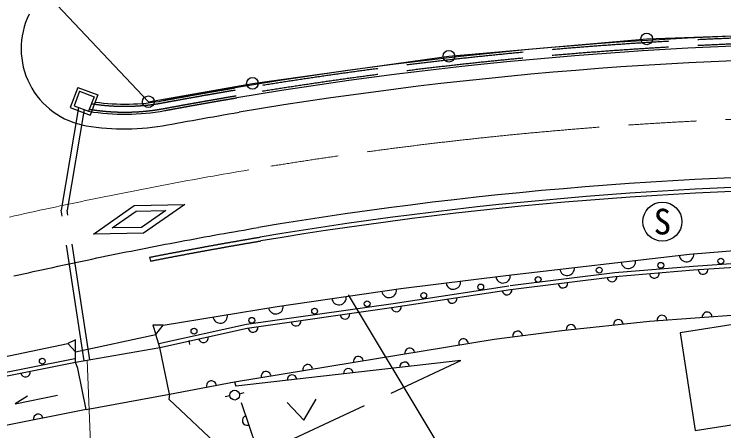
# Model space of a CAD drawing. Units: millimetres, scale not verified. Extents: x -997654 to 1989346, y -2661353 to 380000.
# Drawn here: x 218930 to 255376, y 299832 to 321216 of the extents above; entities that cross this region are included whole.
import ezdxf
from ezdxf.enums import TextEntityAlignment as Align

# ---------------------------------------------------------------- set-up
doc = ezdxf.new("R2010")
doc.units = ezdxf.units.MM
doc.header["$LTSCALE"] = 1000
doc.linetypes.add('CHAIN', pattern=[18.5, 12, -1.5, 3.5, -1.5])
doc.linetypes.add('DASHED', pattern=[7.5, 6, -1.5])
for name, color, linetype, lineweight in [('M-BGD', 7, 'Continuous', 25), ('M-BGD-EXST', 7, 'Continuous', 25), ('M-BMK', 2, 'CHAIN', 13), ('M-BMK-ROW', 30, 'Continuous', 25), ('M-STR-HTXT', 7, 'Continuous', 13), ('M-STR-STRC', 7, 'Continuous', 25)]:
    doc.layers.add(name, color=color, linetype=linetype, lineweight=lineweight)
doc.styles.add('ＭＳ ゴシック', font='')
doc.styles.get('ＭＳ ゴシック').set_extended_font_data('MS Gothic')

msp = doc.modelspace()

# ---------------------------------------------------------------- linework, layer by layer
at = {"layer": 'M-BGD'}
for p, q in [((222193, 317455), (221809, 316424)), ((222193, 317455), (223224, 317071)), ((222281, 317262), (222002, 316512)), ((222281, 317262), (223031, 316983)), ((223031, 316983), (222752, 316233)), ((223224, 317071), (222840, 316040)), ((221809, 316424), (222840, 316040)), ((222002, 316512), (222752, 316233)), ((225886, 308740), (225925, 308543)), ((251551, 305458), (256556, 305822)), ((247059, 304976), (251551, 305458)), ((243580, 304544), (247059, 304976)), ((227907, 304464), (227942, 304267)), ((230248, 302344), (243580, 304544)), ((241875, 303438), (230312, 302121)), ((226902, 301710), (230248, 302344)), ((230498, 301728), (230739, 301793)), ((230010, 301620), (229764, 301578)), ((230590, 301290), (231488, 298604)), ((222626, 300928), (217699, 299943))]:
    msp.add_line(p, q, dxfattribs=at)
at = {"layer": 'M-BGD', "linetype": 'DASHED'}
for p, q in [((222234, 316426), (221344, 311155)), ((222520, 316320), (221648, 311153)), ((222527, 303431), (221344, 311155)), ((222822, 303483), (221648, 311153)), ((222084, 303880), (226205, 304776)), ((222085, 303353), (226408, 304114)), ((231488, 298604), (241875, 303438)), ((230248, 302344), (230312, 302121)), ((222626, 300928), (226902, 301710))]:
    msp.add_line(p, q, dxfattribs=at)
at = {"layer": 'M-BGD'}
for points in [[(226569, 316781), (226594, 316786), (226618, 316790), (226642, 316795), (226666, 316799), (226691, 316804), (226715, 316808), (226739, 316813), (226764, 316817), (226788, 316822), (226812, 316826), (226837, 316831), (226861, 316835), (226885, 316840), (226909, 316844), (226934, 316849), (226958, 316853), (226982, 316858), (227007, 316862), (227031, 316866), (227055, 316871), (227080, 316875), (227104, 316880), (227128, 316884), (227153, 316889), (227177, 316893), (227201, 316898), (227225, 316902), (227250, 316907), (227274, 316911), (227298, 316916), (227323, 316920), (227347, 316924), (227371, 316929), (227396, 316933), (227420, 316938), (227444, 316942), (227469, 316947), (227493, 316951), (227517, 316955), (227542, 316960), (227566, 316964), (227590, 316969), (227615, 316973), (227639, 316977), (227663, 316982), (227688, 316986), (227712, 316991), (227736, 316995), (227761, 316999), (227785, 317004), (227809, 317008), (227834, 317013), (227858, 317017), (227882, 317021), (227907, 317026), (227931, 317030), (227955, 317035), (227980, 317039), (228004, 317043), (228028, 317048), (228053, 317052), (228077, 317056), (228101, 317061), (228126, 317065), (228150, 317069), (228174, 317074), (228199, 317078), (228223, 317082), (228247, 317087), (228272, 317091), (228296, 317095), (228320, 317100), (228345, 317104), (228369, 317108), (228393, 317113), (228418, 317117), (228442, 317121), (228466, 317126), (228491, 317130), (228515, 317134), (228540, 317139), (228564, 317143), (228588, 317147), (228613, 317152), (228637, 317156), (228661, 317160), (228686, 317164), (228710, 317169), (228734, 317173), (228759, 317177), (228783, 317182), (228808, 317186), (228832, 317190), (228856, 317194), (228881, 317199), (228905, 317203), (228929, 317207), (228954, 317211), (228978, 317216), (229002, 317220), (229027, 317224), (229051, 317228), (229076, 317233), (229100, 317237), (229124, 317241), (229149, 317245), (229173, 317250), (229197, 317254), (229222, 317258), (229246, 317262), (229271, 317267), (229295, 317271), (229319, 317275), (229344, 317279), (229368, 317283), (229393, 317288), (229417, 317292), (229441, 317296), (229466, 317300), (229490, 317304), (229514, 317309), (229539, 317313), (229563, 317317), (229588, 317321), (229612, 317325), (229636, 317330), (229661, 317334), (229685, 317338), (229710, 317342), (229734, 317346), (229758, 317350), (229783, 317355), (229807, 317359), (229832, 317363), (229856, 317367), (229880, 317371), (229905, 317375), (229929, 317379), (229954, 317384), (229978, 317388), (230002, 317392), (230027, 317396), (230051, 317400), (230076, 317404), (230100, 317408), (230124, 317413), (230149, 317417), (230173, 317421), (230198, 317425), (230222, 317429), (230246, 317433), (230271, 317437)], [(226664, 316270), (226689, 316274), (226713, 316279), (226737, 316283), (226761, 316288), (226786, 316292), (226810, 316297), (226834, 316301), (226858, 316306), (226883, 316310), (226907, 316315), (226931, 316319), (226955, 316324), (226980, 316328), (227004, 316333), (227028, 316337), (227052, 316342), (227077, 316346), (227101, 316351), (227125, 316355), (227149, 316360), (227174, 316364), (227198, 316368), (227222, 316373), (227246, 316377), (227271, 316382), (227295, 316386), (227319, 316391), (227343, 316395), (227368, 316400), (227392, 316404), (227416, 316408), (227440, 316413), (227465, 316417), (227489, 316422), (227513, 316426), (227537, 316431), (227562, 316435), (227586, 316439), (227610, 316444), (227635, 316448), (227659, 316453), (227683, 316457), (227707, 316461), (227732, 316466), (227756, 316470), (227780, 316475), (227804, 316479), (227829, 316483), (227853, 316488), (227877, 316492), (227901, 316497), (227926, 316501), (227950, 316505), (227974, 316510), (227999, 316514), (228023, 316518), (228047, 316523), (228071, 316527), (228096, 316531), (228120, 316536), (228144, 316540), (228169, 316544), (228193, 316549), (228217, 316553), (228241, 316558), (228266, 316562), (228290, 316566), (228314, 316571), (228339, 316575), (228363, 316579), (228387, 316583), (228411, 316588), (228436, 316592), (228460, 316596), (228484, 316601), (228509, 316605), (228533, 316609), (228557, 316614), (228581, 316618), (228606, 316622), (228630, 316627), (228654, 316631), (228679, 316635), (228703, 316639), (228727, 316644), (228752, 316648), (228776, 316652), (228800, 316657), (228824, 316661), (228849, 316665), (228873, 316669), (228897, 316674), (228922, 316678), (228946, 316682), (228970, 316686), (228995, 316691), (229019, 316695), (229043, 316699), (229068, 316703), (229092, 316708), (229116, 316712), (229140, 316716), (229165, 316720), (229189, 316725), (229213, 316729), (229238, 316733), (229262, 316737), (229286, 316742), (229311, 316746), (229335, 316750), (229359, 316754), (229384, 316758), (229408, 316763), (229432, 316767), (229457, 316771), (229481, 316775), (229505, 316779), (229530, 316784), (229554, 316788), (229578, 316792), (229603, 316796), (229627, 316800), (229651, 316804), (229676, 316809), (229700, 316813), (229724, 316817), (229749, 316821), (229773, 316825), (229797, 316829), (229822, 316834), (229846, 316838), (229870, 316842), (229895, 316846), (229919, 316850), (229943, 316854), (229968, 316859), (229992, 316863), (230016, 316867), (230041, 316871), (230065, 316875), (230089, 316879), (230114, 316883), (230138, 316887), (230162, 316892), (230187, 316896), (230211, 316900), (230235, 316904), (230260, 316908), (230284, 316912), (230308, 316916), (230333, 316920), (230357, 316924)], [(225886, 308740), (225923, 308747), (225961, 308754), (225998, 308762), (226035, 308769), (226073, 308776), (226110, 308783), (226147, 308791), (226184, 308798), (226222, 308805), (226259, 308812), (226296, 308820), (226334, 308827), (226371, 308834), (226408, 308841), (226445, 308849), (226483, 308856), (226520, 308863), (226557, 308870), (226595, 308877), (226632, 308885), (226669, 308892), (226706, 308899), (226744, 308906), (226781, 308913), (226818, 308920), (226856, 308928), (226893, 308935), (226930, 308942), (226967, 308949), (227005, 308956), (227042, 308963), (227079, 308970), (227117, 308978), (227154, 308985), (227191, 308992), (227228, 308999), (227266, 309006), (227303, 309013), (227340, 309020), (227378, 309027), (227415, 309034), (227452, 309041), (227490, 309048), (227527, 309055), (227564, 309062), (227601, 309069), (227639, 309076), (227676, 309083), (227713, 309090), (227751, 309097), (227788, 309104), (227825, 309111), (227863, 309118), (227900, 309125), (227937, 309132), (227975, 309139), (228012, 309146), (228049, 309153), (228086, 309160), (228124, 309167), (228161, 309174), (228198, 309181), (228236, 309188), (228273, 309195), (228310, 309201), (228348, 309208), (228385, 309215), (228422, 309222), (228460, 309229), (228497, 309236), (228534, 309243), (228572, 309249), (228609, 309256), (228646, 309263), (228683, 309270), (228721, 309277), (228758, 309284), (228795, 309290), (228833, 309297), (228870, 309304), (228907, 309311), (228945, 309318), (228982, 309324), (229019, 309331), (229057, 309338), (229094, 309345), (229131, 309351), (229169, 309358), (229206, 309365), (229243, 309372), (229281, 309378), (229318, 309385), (229355, 309392), (229393, 309398), (229430, 309405), (229467, 309412), (229505, 309418), (229542, 309425), (229579, 309432), (229617, 309438), (229654, 309445), (229691, 309452), (229729, 309458), (229766, 309465), (229803, 309472), (229841, 309478), (229878, 309485), (229915, 309491), (229953, 309498), (229990, 309505), (230027, 309511), (230065, 309518), (230102, 309524), (230139, 309531), (230177, 309537), (230214, 309544), (230251, 309550), (230289, 309557), (230326, 309564), (230363, 309570), (230401, 309577), (230438, 309583), (230475, 309590), (230513, 309596), (230550, 309602), (230588, 309609), (230625, 309615), (230662, 309622), (230700, 309628), (230737, 309635), (230774, 309641), (230812, 309648), (230849, 309654), (230886, 309660), (230924, 309667), (230961, 309673), (230998, 309680), (231036, 309686), (231073, 309692), (231110, 309699), (231148, 309705), (231185, 309712), (231223, 309718), (231260, 309724), (231297, 309731), (231335, 309737), (231372, 309743), (231409, 309750), (231447, 309756), (231484, 309762), (231521, 309768), (231559, 309775)], [(225925, 308543), (225962, 308551), (225999, 308558), (226036, 308565), (226074, 308573), (226111, 308580), (226148, 308587), (226185, 308594), (226223, 308602), (226260, 308609), (226297, 308616), (226334, 308623), (226372, 308631), (226409, 308638), (226446, 308645), (226483, 308652), (226521, 308659), (226558, 308667), (226595, 308674), (226632, 308681), (226670, 308688), (226707, 308695), (226744, 308703), (226781, 308710), (226819, 308717), (226856, 308724), (226893, 308731), (226930, 308738), (226968, 308745), (227005, 308753), (227042, 308760), (227079, 308767), (227117, 308774), (227154, 308781), (227191, 308788), (227229, 308795), (227266, 308802), (227303, 308809), (227340, 308816), (227378, 308823), (227415, 308831), (227452, 308838), (227489, 308845), (227527, 308852), (227564, 308859), (227601, 308866), (227638, 308873), (227676, 308880), (227713, 308887), (227750, 308894), (227788, 308901), (227825, 308908), (227862, 308915), (227899, 308922), (227937, 308929), (227974, 308936), (228011, 308942), (228048, 308949), (228086, 308956), (228123, 308963), (228160, 308970), (228198, 308977), (228235, 308984), (228272, 308991), (228309, 308998), (228347, 309005), (228384, 309012), (228421, 309018), (228458, 309025), (228496, 309032), (228533, 309039), (228570, 309046), (228608, 309053), (228645, 309060), (228682, 309066), (228719, 309073), (228757, 309080), (228794, 309087), (228831, 309094), (228869, 309100), (228906, 309107), (228943, 309114), (228980, 309121), (229018, 309128), (229055, 309134), (229092, 309141), (229130, 309148), (229167, 309155), (229204, 309161), (229241, 309168), (229279, 309175), (229316, 309181), (229353, 309188), (229391, 309195), (229428, 309202), (229465, 309208), (229503, 309215), (229540, 309222), (229577, 309228), (229614, 309235), (229652, 309241), (229689, 309248), (229726, 309255), (229764, 309261), (229801, 309268), (229838, 309275), (229876, 309281), (229913, 309288), (229950, 309294), (229987, 309301), (230025, 309308), (230062, 309314), (230099, 309321), (230137, 309327), (230174, 309334), (230211, 309340), (230249, 309347), (230286, 309353), (230323, 309360), (230360, 309366), (230398, 309373), (230435, 309379), (230472, 309386), (230510, 309392), (230547, 309399), (230584, 309405), (230622, 309412), (230659, 309418), (230696, 309425), (230734, 309431), (230771, 309438), (230808, 309444), (230846, 309451), (230883, 309457), (230920, 309463), (230957, 309470), (230995, 309476), (231032, 309483), (231069, 309489), (231107, 309495), (231144, 309502), (231181, 309508), (231219, 309514), (231256, 309521), (231293, 309527), (231331, 309533), (231368, 309540), (231405, 309546), (231443, 309552), (231480, 309559), (231517, 309565), (231555, 309571), (231592, 309577)], [(226584, 305248), (232436, 306214), (238782, 307129), (244184, 307811), (253617, 308902), (259052, 309352), (263970, 309581), (264162, 309474)], [(226408, 304114), (230889, 305103), (238427, 306175), (244426, 307084), (249800, 307751), (253812, 308090), (259100, 308433), (264465, 308266), (264892, 309410)], [(226365, 304309), (230853, 305300), (238399, 306373)], [(226902, 301710), (226408, 304114), (226205, 304776), (226584, 305248), (226056, 305262), (226205, 304776)], [(222626, 300928), (222193, 303027), (222085, 303353), (222082, 304502), (221684, 304316), (222084, 303880)], [(194571, 293435), (198505, 297637), (200138, 299251), (207126, 301060), (207339, 301316), (221684, 304316)], [(207126, 301060), (208664, 301137), (211792, 301304), (222085, 303353)], [(207300, 301269), (208653, 301337), (211767, 301503), (222046, 303549)], [(219620, 301615), (218981, 301222), (221150, 301668)], [(232947, 301284), (233807, 300377), (234437, 301457)]]:
    msp.add_lwpolyline(points, dxfattribs=at)
at = {"layer": 'M-BGD', "linetype": 'DASHED'}
for points in [[(226589, 316673), (226614, 316677), (226638, 316682), (226662, 316686), (226687, 316691), (226711, 316695), (226735, 316700), (226759, 316704), (226784, 316709), (226808, 316713), (226832, 316718), (226857, 316722), (226881, 316727), (226905, 316731), (226929, 316736), (226954, 316740), (226978, 316745), (227002, 316749), (227027, 316754), (227051, 316758), (227075, 316763), (227099, 316767), (227124, 316772), (227148, 316776), (227172, 316781), (227197, 316785), (227221, 316790), (227245, 316794), (227270, 316798), (227294, 316803), (227318, 316807), (227342, 316812), (227367, 316816), (227391, 316821), (227415, 316825), (227440, 316829), (227464, 316834), (227488, 316838), (227513, 316843), (227537, 316847), (227561, 316852), (227586, 316856), (227610, 316860), (227634, 316865), (227659, 316869), (227683, 316874), (227707, 316878), (227731, 316882), (227756, 316887), (227780, 316891), (227804, 316896), (227829, 316900), (227853, 316904), (227877, 316909), (227902, 316913), (227926, 316918), (227950, 316922), (227975, 316926), (227999, 316931), (228023, 316935), (228048, 316939), (228072, 316944), (228096, 316948), (228121, 316952), (228145, 316957), (228169, 316961), (228194, 316965), (228218, 316970), (228242, 316974), (228267, 316978), (228291, 316983), (228315, 316987), (228340, 316991), (228364, 316996), (228388, 317000), (228413, 317004), (228437, 317009), (228461, 317013), (228486, 317017), (228510, 317022), (228534, 317026), (228559, 317030), (228583, 317035), (228607, 317039), (228632, 317043), (228656, 317048), (228680, 317052), (228705, 317056), (228729, 317060), (228753, 317065), (228778, 317069), (228802, 317073), (228827, 317077), (228851, 317082), (228875, 317086), (228900, 317090), (228924, 317095), (228948, 317099), (228973, 317103), (228997, 317107), (229021, 317112), (229046, 317116), (229070, 317120), (229094, 317124), (229119, 317129), (229143, 317133), (229168, 317137), (229192, 317141), (229216, 317145), (229241, 317150), (229265, 317154), (229289, 317158), (229314, 317162), (229338, 317167), (229362, 317171), (229387, 317175), (229411, 317179), (229436, 317183), (229460, 317188), (229484, 317192), (229509, 317196), (229533, 317200), (229557, 317204), (229582, 317209), (229606, 317213), (229631, 317217), (229655, 317221), (229679, 317225), (229704, 317229), (229728, 317234), (229753, 317238), (229777, 317242), (229801, 317246), (229826, 317250), (229850, 317254), (229874, 317259), (229899, 317263), (229923, 317267), (229948, 317271), (229972, 317275), (229996, 317279), (230021, 317283), (230045, 317288), (230070, 317292), (230094, 317296), (230118, 317300), (230143, 317304), (230167, 317308), (230192, 317312), (230216, 317316), (230240, 317321), (230265, 317325), (230289, 317329)], [(226644, 316378), (226669, 316382), (226693, 316387), (226717, 316391), (226741, 316396), (226766, 316400), (226790, 316405), (226814, 316409), (226838, 316414), (226863, 316418), (226887, 316423), (226911, 316427), (226935, 316432), (226960, 316436), (226984, 316441), (227008, 316445), (227032, 316450), (227057, 316454), (227081, 316459), (227105, 316463), (227129, 316468), (227154, 316472), (227178, 316477), (227202, 316481), (227227, 316486), (227251, 316490), (227275, 316494), (227299, 316499), (227324, 316503), (227348, 316508), (227372, 316512), (227396, 316517), (227421, 316521), (227445, 316525), (227469, 316530), (227493, 316534), (227518, 316539), (227542, 316543), (227566, 316548), (227591, 316552), (227615, 316556), (227639, 316561), (227663, 316565), (227688, 316570), (227712, 316574), (227736, 316578), (227761, 316583), (227785, 316587), (227809, 316592), (227833, 316596), (227858, 316600), (227882, 316605), (227906, 316609), (227931, 316614), (227955, 316618), (227979, 316622), (228003, 316627), (228028, 316631), (228052, 316635), (228076, 316640), (228101, 316644), (228125, 316648), (228149, 316653), (228173, 316657), (228198, 316661), (228222, 316666), (228246, 316670), (228271, 316674), (228295, 316679), (228319, 316683), (228344, 316687), (228368, 316692), (228392, 316696), (228416, 316700), (228441, 316705), (228465, 316709), (228489, 316713), (228514, 316718), (228538, 316722), (228562, 316726), (228587, 316731), (228611, 316735), (228635, 316739), (228660, 316743), (228684, 316748), (228708, 316752), (228732, 316756), (228757, 316761), (228781, 316765), (228805, 316769), (228830, 316773), (228854, 316778), (228878, 316782), (228903, 316786), (228927, 316791), (228951, 316795), (228976, 316799), (229000, 316803), (229024, 316808), (229049, 316812), (229073, 316816), (229097, 316820), (229122, 316825), (229146, 316829), (229170, 316833), (229195, 316837), (229219, 316841), (229243, 316846), (229268, 316850), (229292, 316854), (229316, 316858), (229341, 316863), (229365, 316867), (229389, 316871), (229414, 316875), (229438, 316879), (229462, 316884), (229487, 316888), (229511, 316892), (229535, 316896), (229560, 316900), (229584, 316905), (229608, 316909), (229633, 316913), (229657, 316917), (229681, 316921), (229706, 316925), (229730, 316930), (229754, 316934), (229779, 316938), (229803, 316942), (229827, 316946), (229852, 316950), (229876, 316955), (229900, 316959), (229925, 316963), (229949, 316967), (229973, 316971), (229998, 316975), (230022, 316979), (230047, 316984), (230071, 316988), (230095, 316992), (230120, 316996), (230144, 317000), (230168, 317004), (230193, 317008), (230217, 317012), (230241, 317016), (230266, 317021), (230290, 317025), (230314, 317029), (230339, 317033)], [(238397, 306372), (244399, 307282), (249779, 307950), (253797, 308289), (259087, 308633), (264544, 308478)], [(226902, 301710), (226880, 301454), (230246, 298289), (233412, 295365), (233661, 295776), (238051, 293453), (242196, 291168), (245224, 289230), (250067, 284981), (253729, 281466)]]:
    msp.add_lwpolyline(points, dxfattribs=at)
at = {"layer": 'M-BGD'}
msp.add_lwpolyline([(256411, 305369), (253128, 304859), (253905, 299848), (257189, 300358)], close=True, dxfattribs=at)
for centre, radius in [((252140, 308326), 150), ((255222, 308543), 150), ((248976, 308079), 150), ((245841, 307597), 150), ((242892, 307216), 150), ((239962, 306780), 150), ((237059, 306353), 150), ((234361, 305974), 150), ((231136, 305502), 150), ((228166, 304944), 150), ((220373, 303402), 150), ((230257, 301662), 250)]:
    msp.add_circle(centre, radius, dxfattribs=at)
for centre, radius, start, end in [((495846, -1167853), 1493500, 100.37437, 100.37437), ((264130, 115993), 204270, 89.04372, 99.54116), ((264130, 115993), 203750, 89.04372, 99.54116), ((224605, 327330), 10730, 261.8743, 280.5486), ((224605, 327330), 11250, 260.5188, 280.5486), ((264130, 115993), 196500, 89.04372, 99.54116), ((264130, 115993), 196300, 89.04372, 99.54116), ((253460, 308884), 375, 186.5981, 6.598), ((250472, 308538), 375, 186.5981, 6.598), ((247328, 308174), 375, 186.5981, 6.598), ((254310, 308122), 250, 184.8204, 4.8205), ((244037, 307792), 375, 187.1895, 7.1895), ((249639, 307731), 250, 187.0759, 7.0759), ((251806, 307920), 250, 184.8204, 4.8205), ((241483, 307470), 375, 187.1895, 7.1895), ((247113, 307418), 250, 187.0759, 7.0759), ((238185, 307043), 375, 188.203, 8.203), ((244242, 307056), 250, 188.6215, 8.6215), ((235609, 306672), 375, 188.203, 8.203), ((241426, 306629), 250, 188.6215, 8.6215), ((232369, 306204), 375, 188.203, 8.203), ((238556, 306194), 250, 188.6215, 8.6215), ((229510, 305731), 375, 189.3795, 9.3795), ((235914, 305817), 250, 188.0935, 8.0935), ((254518, 305678), 250, 4.163, 184.163), ((233402, 305460), 250, 188.0935, 8.0935), ((249962, 305292), 250, 6.1232, 186.1232), ((252202, 305510), 250, 4.163, 184.163), ((231196, 305137), 250, 188.0935, 8.0935), ((247531, 305032), 250, 6.1232, 186.1232), ((244788, 304701), 250, 7.0805, 187.0805), ((228648, 304608), 250, 192.4444, 12.4444), ((242009, 304300), 250, 9.3685, 189.3685), ((239244, 303826), 250, 9.3685, 189.3685), ((236604, 303400), 250, 9.3685, 189.3685), ((234005, 302981), 250, 9.3685, 189.3685), ((238984, 303109), 250, 6.4941, 186.4941), ((219512, 302841), 250, 191.2578, 11.2578), ((231862, 302625), 250, 9.3685, 189.3685), ((236094, 302780), 250, 6.4941, 186.4941), ((233203, 302451), 250, 6.4941, 186.4941), ((229056, 302145), 250, 10.7348, 190.7348), ((220162, 300436), 250, 11.3073, 191.3073), ((230900, 300362), 250, 108.4885, 288.4885)]:
    msp.add_arc(centre, radius, start, end, dxfattribs=at)
at = {"layer": 'M-BGD', "linetype": 'DASHED'}
for centre, radius, start, end in [((264130, 115993), 204160, 89.04372, 99.54116), ((264130, 115993), 203860, 89.04372, 99.54116), ((224605, 327330), 11140, 260.6281, 280.5486), ((224605, 327330), 10840, 260.9378, 280.5486)]:
    msp.add_arc(centre, radius, start, end, dxfattribs=at)
at = {"layer": 'M-BGD-EXST'}
msp.add_line((236084, 306808), (240642, 299237), dxfattribs=at)
msp.add_circle((252222, 310570), 1000, dxfattribs=at)
at = {"layer": 'M-BMK'}
msp.add_lwpolyline([(218693, 310805), (218954, 310863), (219214, 310920), (219474, 310978), (219734, 311035), (219994, 311092), (220255, 311149), (220515, 311205), (220776, 311261), (221036, 311317), (221297, 311373), (221557, 311428), (221818, 311483), (222079, 311538), (222340, 311592), (222600, 311647), (222861, 311701), (223122, 311754), (223383, 311808), (223644, 311861), (223906, 311914), (224167, 311967), (224428, 312019), (224689, 312071), (224951, 312123), (225212, 312174), (225474, 312225), (225735, 312276), (225997, 312327), (226259, 312377), (226520, 312427), (226782, 312476), (227044, 312526), (227306, 312575), (227568, 312623), (227830, 312672), (228092, 312720), (228354, 312768), (228616, 312815), (228878, 312862), (229141, 312909), (229403, 312955), (229666, 313001), (229928, 313047), (230191, 313092), (230453, 313137), (230716, 313182), (230979, 313226)], dxfattribs=at)
msp.add_arc((264130, 115993), 200000, 89.04372, 99.54116, dxfattribs=at)
at = {"layer": 'M-BMK-ROW'}
for p, q in [((225820, 316722), (220841, 322013)), ((251417, 319947), (261778, 320329)), ((241257, 319059), (251417, 319947)), ((231168, 317667), (241257, 319059)), ((225820, 316722), (231168, 317667))]:
    msp.add_line(p, q, dxfattribs=at)
for centre in [(251417, 319947), (241257, 319059), (231168, 317667), (225820, 316722)]:
    msp.add_circle(centre, 300, dxfattribs=at)
at = {"layer": 'M-STR-HTXT'}
msp.add_lwpolyline([(222674, 303460), (224257, 264114), (243461, 264114)], dxfattribs=at)
at = {"layer": 'M-STR-STRC'}
for p, q in [((223006, 309930), (225091, 311394)), ((225091, 311394), (227688, 311451)), ((227688, 311451), (225569, 309974)), ((223966, 310242), (225187, 311100)), ((225187, 311100), (226714, 311134)), ((226714, 311134), (225473, 310269)), ((225473, 310269), (223966, 310242)), ((225569, 309974), (223006, 309930))]:
    msp.add_line(p, q, dxfattribs=at)
for points in [[(226802, 315532), (227022, 315573), (227287, 315622), (227553, 315671), (227819, 315719), (228085, 315767), (228351, 315815), (228617, 315863), (228883, 315910), (229149, 315956), (229415, 316003), (229682, 316049), (229948, 316094), (230215, 316140), (230481, 316185)], [(218909, 307779), (219160, 307835), (219410, 307891), (219661, 307947), (219912, 308002), (220162, 308058), (220413, 308113), (220664, 308167), (220915, 308222), (221166, 308276), (221416, 308330), (221667, 308384), (221918, 308438), (222169, 308491), (222420, 308544), (222671, 308597), (222922, 308649), (223173, 308702), (223425, 308754), (223676, 308805), (223927, 308857), (224178, 308908), (224429, 308959), (224681, 309010), (224932, 309060), (225183, 309110), (225434, 309160), (225686, 309210), (225937, 309259), (226189, 309308), (226440, 309357), (226692, 309405), (226943, 309453), (227195, 309501), (227446, 309549), (227698, 309596), (227950, 309643), (228201, 309690), (228453, 309736), (228705, 309782), (228957, 309828), (229208, 309873), (229460, 309918), (229712, 309963), (229964, 310008), (230216, 310052), (230468, 310096), (230720, 310139), (230972, 310182), (231224, 310225), (231476, 310268)]]:
    msp.add_lwpolyline(points, dxfattribs=at)
for centre, radius, start, end in [((223287, 319439), 4000, 153.6211, 260.5188), ((264130, 115993), 203000, 89.04372, 99.54116), ((224605, 327330), 12000, 260.5188, 280.5486), ((264130, 115993), 197000, 89.04372, 99.54116)]:
    msp.add_arc(centre, radius, start, end, dxfattribs=at)

# ---------------------------------------------------------------- texts
at = {"layer": 'M-BGD-EXST', "style": 'ＭＳ ゴシック'}
msp.add_text('S', height=1320, dxfattribs=at).set_placement((252222, 310570), align=Align.MIDDLE_CENTER)

doc.saveas('drawing.dxf')
